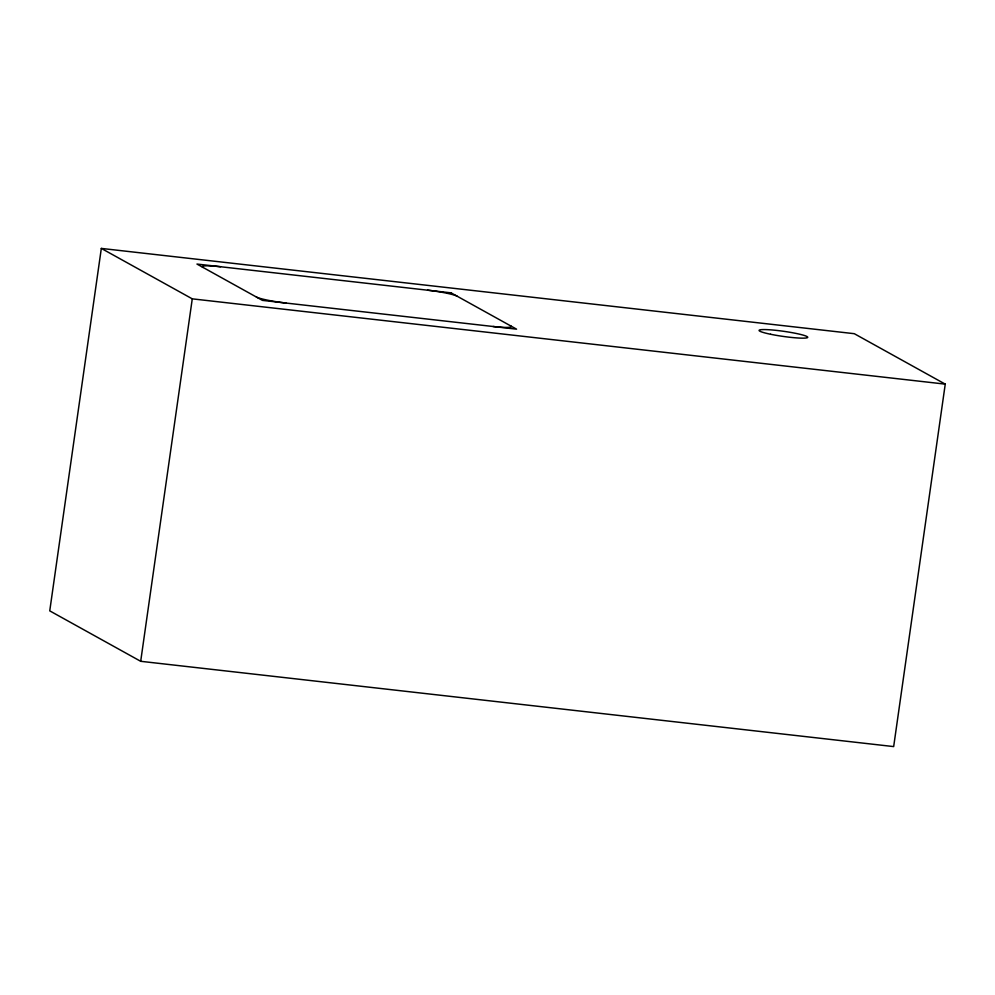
<?xml version="1.0" encoding="UTF-8"?>
<svg xmlns="http://www.w3.org/2000/svg" width="995" height="995" viewBox="0 0 995 995"><rect width="100%" height="100%" fill="white"/><g stroke="black" fill="none" stroke-linecap="round" stroke-linejoin="round"><path stroke-width="1.49" d="M101.328 248.414L49.75 610.868L140.693 661.302L893.672 746.586L945.25 384.132L854.307 333.698L101.328 248.414L192.271 298.848L945.25 384.132M140.693 661.302L192.271 298.848M427.551 290.179A24.539 2.562 8.1 0 1 457.153 296.212M203.017 267.431A24.539 2.562 8.1 0 1 220.492 266.735M285.963 303.04A24.539 2.562 8.1 0 1 256.374 297.007M510.497 325.8A24.539 2.562 8.1 0 1 493.035 326.497M451.083 292.853L196.96 264.061L262.431 300.378L516.567 329.158L451.083 292.853M770.603 334.258A24.539 2.562 8.1 0 0 807.729 337.367A24.539 2.562 8.1 0 0 772.008 329.967A24.539 2.562 8.1 0 0 770.603 334.258"/></g></svg>
